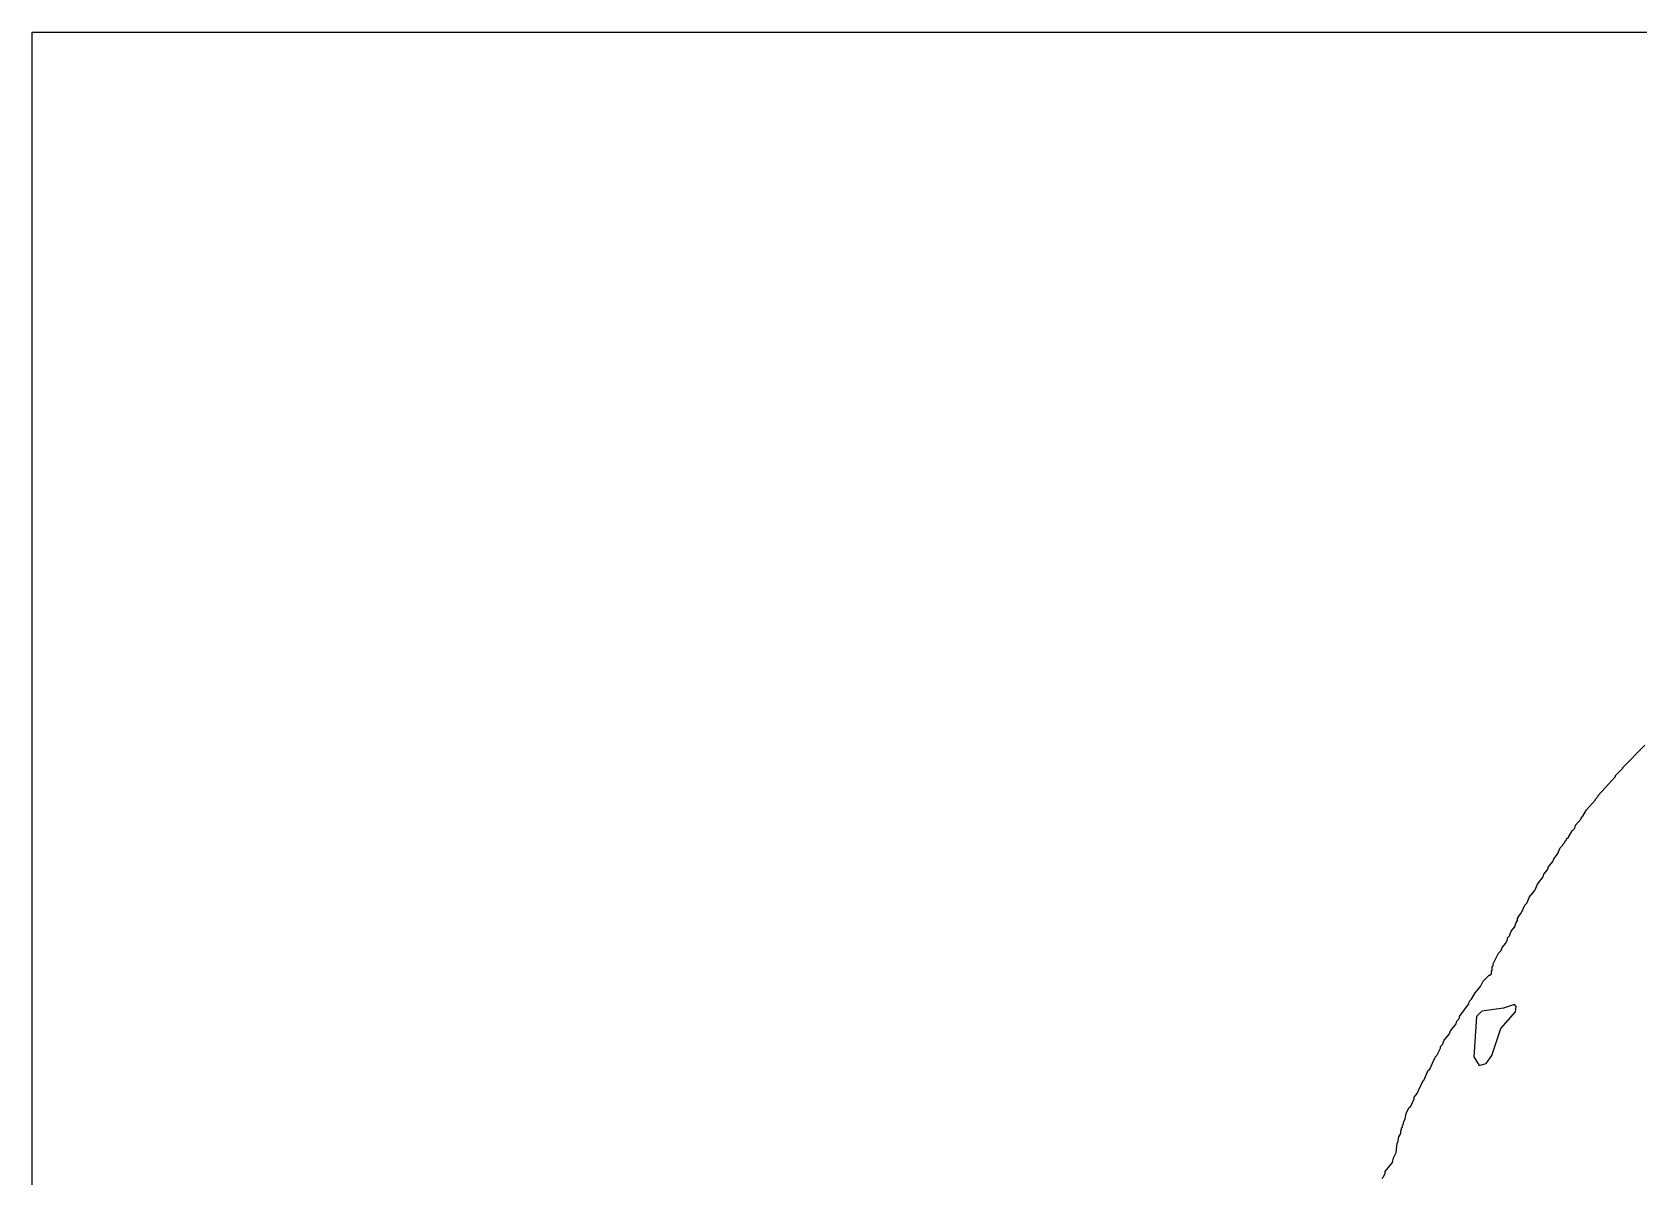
# Model space of a CAD drawing. Header units: metres. Extents: x 284000 to 334319, y 7632000 to 7666000.
# Drawn here: x 284000 to 301728, y 7653365 to 7666000 of the extents above; entities that cross this region are included whole.
import ezdxf

# ---------------------------------------------------------------- set-up
doc = ezdxf.new("R2010")
doc.units = ezdxf.units.M
doc.header["$LTSCALE"] = 10
for name, color, linetype in [('HV-DIEPTELIJN', 5, 'Continuous'), ('HV-KUSTLIJN', 4, 'Continuous'), ('HV-ONDERGROND', 8, 'Continuous')]:
    doc.layers.add(name, color=color, linetype=linetype)
picture_1 = doc.add_image_def('image1.jpg', size_in_pixel=(3400, 3400))

msp = doc.modelspace()

# ---------------------------------------------------------------- linework, layer by layer
at = {"layer": 'HV-DIEPTELIJN'}
msp.add_lwpolyline([(300044, 7654615), (300107, 7654705), (300205, 7655002), (300367, 7655185), (300375, 7655245), (300355, 7655268), (300235, 7655226), (299995, 7655192), (299935, 7655134), (299905, 7654691), (299965, 7654594), (300044, 7654615)], dxfattribs=at)
at = {"layer": 'HV-KUSTLIJN'}
msp.add_lwpolyline([(298890, 7653345), (298910, 7653365), (298930, 7653405), (298930, 7653425), (299010, 7653525), (299020, 7653575), (299050, 7653635), (299060, 7653735), (299070, 7653745), (299080, 7653805), (299100, 7653845), (299100, 7653875), (299110, 7653885), (299110, 7653905), (299120, 7653915), (299120, 7653935), (299130, 7653945), (299130, 7653965), (299150, 7654005), (299160, 7654065), (299190, 7654125), (299210, 7654145), (299250, 7654225), (299250, 7654245), (299280, 7654285), (299340, 7654415), (299360, 7654435), (299400, 7654535), (299420, 7654555), (299480, 7654685), (299500, 7654705), (299540, 7654785), (299540, 7654805), (299560, 7654825), (299580, 7654875), (299640, 7654945), (299650, 7654975), (299710, 7655055), (299720, 7655085), (299750, 7655115), (299750, 7655135), (299850, 7655275), (299860, 7655305), (299880, 7655325), (299920, 7655395), (299980, 7655465), (300010, 7655525), (300075, 7655590), (300085, 7655590), (300100, 7655605), (300100, 7655635), (300110, 7655645), (300110, 7655685), (300120, 7655695), (300120, 7655715), (300180, 7655835), (300210, 7655865), (300220, 7655895), (300260, 7655945), (300280, 7655985), (300280, 7656005), (300300, 7656025), (300320, 7656075), (300360, 7656125), (300370, 7656165), (300390, 7656195), (300390, 7656215), (300410, 7656255), (300430, 7656275), (300470, 7656365), (300490, 7656385), (300520, 7656455), (300580, 7656525), (300610, 7656595), (300670, 7656675), (300680, 7656705), (300720, 7656755), (300730, 7656785), (300780, 7656845), (300790, 7656875), (300830, 7656925), (300860, 7656995), (300890, 7657025), (300890, 7657035), (300910, 7657055), (300910, 7657065), (300930, 7657085), (300930, 7657095), (300950, 7657115), (300990, 7657185), (301020, 7657215), (301030, 7657245), (301090, 7657315), (301090, 7657325), (301110, 7657345), (301150, 7657415), (301250, 7657525), (301250, 7657535), (301280, 7657565), (301280, 7657575), (301470, 7657785), (301470, 7657795), (301550, 7657875), (301550, 7657885), (301795, 7658130)], dxfattribs=at)

# ---------------------------------------------------------------- pictures from other files: only their frames are drawn
at = {"layer": 'HV-ONDERGROND'}
image = msp.add_image(picture_1, insert=(284000, 7632000), size_in_units=(34000, 34000), dxfattribs=at)

doc.saveas('drawing.dxf')
